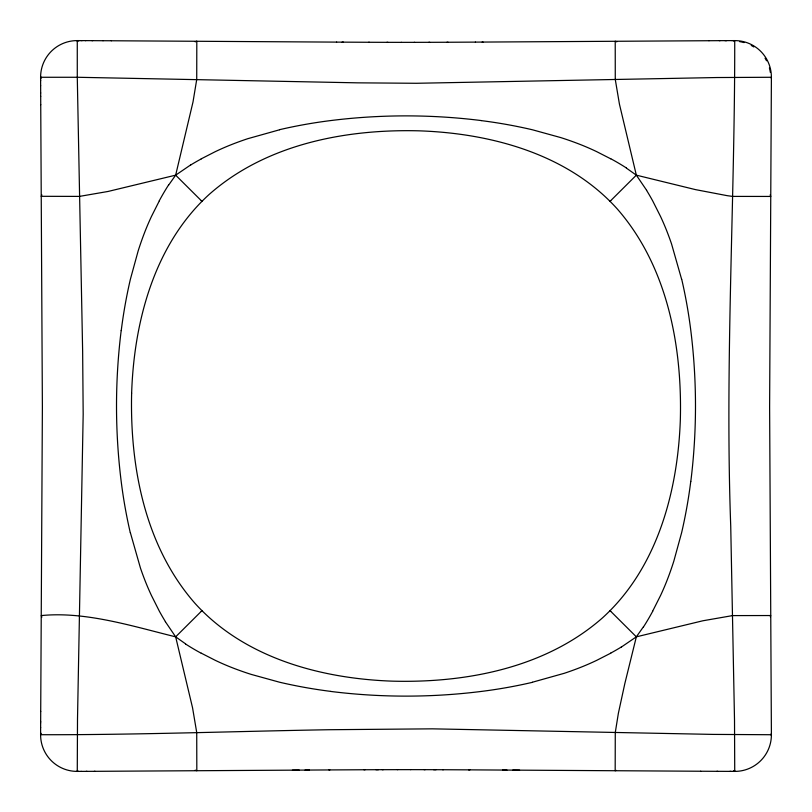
<?xml version="1.0" encoding="UTF-8"?>
<svg xmlns="http://www.w3.org/2000/svg" width="812" height="812" viewBox="0 0 812 812"><rect width="100%" height="100%" fill="white"/><g stroke="black" fill="none" stroke-linecap="round" stroke-linejoin="round"><path stroke-width="1.22" d="M40.61 732.81L40.6 734.728A36.55 36.55 0 0 0 77.272 771.4L81.312 771.39M40.61 733.53L40.63 727.532M40.63 727.796L40.651 722.741M731.896 40.61L734.728 40.6A36.55 36.55 0 0 1 771.4 77.272L769.614 406.954L771.4 734.728A36.55 36.55 0 0 1 734.728 771.4L716.925 771.319M40.651 722.944L40.661 721.33M40.661 721.543L40.712 711.393M40.712 711.515L42.386 406.954L40.732 104.657M77.282 770.811L77.272 771.4L77.505 719.148L83.179 414.242L82.641 351.251L77.282 77.272L77.272 40.6L80.104 40.61M734.718 41.189C734.941 199.387 724.872 365.197 730.729 526.125L734.515 720.346L734.728 771.4L734.718 770.811M121.191 330.555C114.959 380.584 114.959 431.416 121.191 481.445A503.166 502.699 -88.9 0 0 130.296 532.773M690.809 481.445C697.041 431.416 697.041 380.584 690.809 330.555A503.166 502.699 -88.9 0 0 681.704 279.226M196.808 41.25L196.727 79.464L193.012 101.947L175.656 175.159L168.622 185.126M643.378 626.874L636.344 636.841L624.854 683.471L618.379 713.251L615.273 732.536L615.181 770.771L616.227 770.385M771.238 77.79L771.146 78.064M40.823 734.018L41.006 733.429M41.351 196.179L41.838 194.819M770.324 616.744L770.72 615.557M41.31 196.311L79.444 196.402L108.006 191.47L175.656 175.159L190.779 164.846M159.345 200.818L151.448 216.489A257.404 257.262 84.2 0 0 145.51 230.212A310.56 310.357 85.6 0 0 138.162 250.908L130.387 279.247A503.166 502.618 89.9 0 0 121.242 330.565M652.655 611.182L660.552 595.511A257.404 257.262 84.2 0 0 666.49 581.788A310.56 310.357 85.6 0 0 673.838 561.092L681.613 532.753A503.166 502.618 89.9 0 0 690.758 481.435M201.325 611.324L202.117 610.512L175.656 636.841C132.305 626.153 85.524 611.304 41.747 615.537M610.675 200.676L609.903 201.467L636.344 175.159L695.417 189.602L727.166 195.662L732.556 196.402L770.761 196.443L770.162 194.819M770.253 615.537L732.556 615.597L702.827 620.784L636.344 636.841L621.221 647.154M201.274 158.817L215.19 151.702A258.47 258.328 5.8 0 1 230.608 144.942A305.17 304.997 5.8 0 1 247.782 138.69L279.541 129.788M610.726 653.183L596.81 660.298A258.47 258.328 5.8 0 1 581.392 667.058A305.17 304.997 5.8 0 1 564.218 673.31L532.459 682.212M196.616 41.321L195.195 41.818M733.723 40.904L734.545 40.661M78.206 771.116L77.495 771.329M733.835 40.874L734.505 40.671M41.28 615.597L41.838 617.181M771.4 77.272L716.915 77.536L416.454 83.281L357.757 82.844L77.282 77.272L40.6 77.272L40.62 80.875M41.189 734.708C133.858 734.972 234.079 731.358 328.992 729.724L432.41 728.841L713.088 734.403L771.4 734.728L770.811 734.718M482.166 42.072L709.038 40.722M309.423 770.06L94.385 771.329M292.421 770.162L299.222 770.121M305.058 770.08L329.834 769.928M719.351 40.661L725.827 40.63M708.937 40.722L720.061 40.661M446.976 42.254L475.507 42.112M475.375 42.112L483.028 42.072M328.972 769.928L365.024 769.746M86.174 771.37L95.075 771.319M726.172 40.63L732.282 40.61M724.943 40.641L726.638 40.63M428.777 42.325L448.062 42.254M363.938 769.746L378.422 769.695M375.946 769.695L383.223 769.674M80.946 771.39L87.057 771.359M414.221 42.346L429.771 42.315M382.229 769.685L397.778 769.654M401.25 42.356L414.556 42.346M397.444 769.654L410.75 769.644M386.857 42.336L401.412 42.356M410.588 769.644L425.143 769.664M79.718 40.61L82.164 40.62M368.668 42.275L387.933 42.336M433.578 769.695L443.332 769.725M424.067 769.664L436.054 769.695M729.836 771.38L731.054 771.39M81.312 40.61L85.828 40.63M85.361 40.63L92.649 40.661M91.939 40.661L103.063 40.722M102.962 40.722L111.376 40.762M342.126 42.143L369.328 42.275M442.672 769.725L469.874 769.857M700.624 771.238L717.615 771.329M111.305 40.762L336.625 42.112M336.493 42.112L343.425 42.153M502.577 770.06L700.695 771.238M468.575 769.847L506.942 770.08M512.778 770.121L519.578 770.162M41.189 77.282L40.6 77.272A36.55 36.55 0 0 1 77.272 40.6L77.282 41.189M481.262 120.562C431.355 114.319 380.645 114.319 330.738 120.562A499.979 499.522 1.1 0 0 279.521 129.687M330.738 691.438C380.645 697.681 431.355 697.681 481.262 691.438A499.979 499.522 1.1 0 0 532.479 682.313M77.455 40.661L78.165 40.874M77.495 40.671L78.277 40.904M734.505 771.329L733.875 771.136M733.987 771.177L733.409 770.994M616.805 41.818L615.222 41.26L615.273 79.464L619.434 104.149L636.344 175.159L646.626 190.302M195.195 770.182L196.819 770.71L196.727 732.536L192.566 707.851L175.656 636.841L165.374 621.698M610.726 158.817L596.81 151.702A258.47 258.328 -5.8 0 0 581.392 144.942A309.169 308.966 -4.5 0 0 560.737 137.583L532.459 129.788A499.979 499.441 -0.1 0 0 481.262 120.612M201.274 653.183L215.19 660.298A258.47 258.328 -5.8 0 0 230.608 667.058A309.169 308.966 -4.5 0 0 251.263 674.417L279.541 682.212A499.979 499.441 -0.1 0 0 330.738 691.388M626.397 168.114L636.344 175.159M185.603 643.886L175.656 636.841M201.285 200.696L202.117 201.488L175.656 175.159M610.675 611.324L609.893 610.502L636.344 636.841M771.116 733.825L771.339 734.535M41.006 78.571L40.651 77.444M681.613 279.247L671.554 243.955A302.693 302.511 -84.2 0 0 666.49 230.212A257.404 257.262 -84.2 0 0 660.552 216.499L652.655 200.818A247.102 246.736 82 0 0 646.575 190.343M130.387 532.753L140.446 568.045A302.693 302.511 -84.2 0 0 145.51 581.788A257.404 257.262 -84.2 0 0 151.448 595.5L159.345 611.182A247.102 246.736 82 0 0 165.425 621.657M40.691 96.313L40.732 104.758M40.671 92.852L40.691 96.445M40.641 85.666L40.671 93.086M40.61 80.337L40.641 85.818M621.19 647.093A246.706 246.34 -8.1 0 1 610.685 653.122M201.234 653.254A229.258 229.055 1.5 0 1 185.542 643.997M190.81 164.907A246.706 246.34 -8.1 0 1 201.315 158.878M610.766 158.746A229.258 229.055 1.5 0 1 626.458 168.003M159.274 200.787A229.573 229.36 -88.5 0 1 168.52 185.055M652.726 611.213A229.573 229.36 -88.5 0 1 643.48 626.945M739.57 41.625A36.56 36.56 0 0 1 744.086 42.589M751.242 45.452A36.56 36.56 0 0 1 753.81 46.944M765.056 58.21A36.56 36.56 0 0 1 766.548 60.778M769.4 67.944A36.56 36.56 0 0 1 770.355 72.461M131.635 393.15C129.829 466.941 145.003 546.324 194.971 603.316C244.361 658.014 320.821 678.619 392.196 681.146C465.976 683.146 545.431 667.982 602.382 617.973C657.273 568.329 677.787 491.493 680.334 419.845C682.303 345.882 667.281 266.275 617.343 209.029C567.74 153.833 490.651 133.198 418.809 130.823C345.191 128.986 265.971 144.303 209.273 194.342C154.381 244.25 134.021 321.329 131.635 393.15"/></g></svg>
